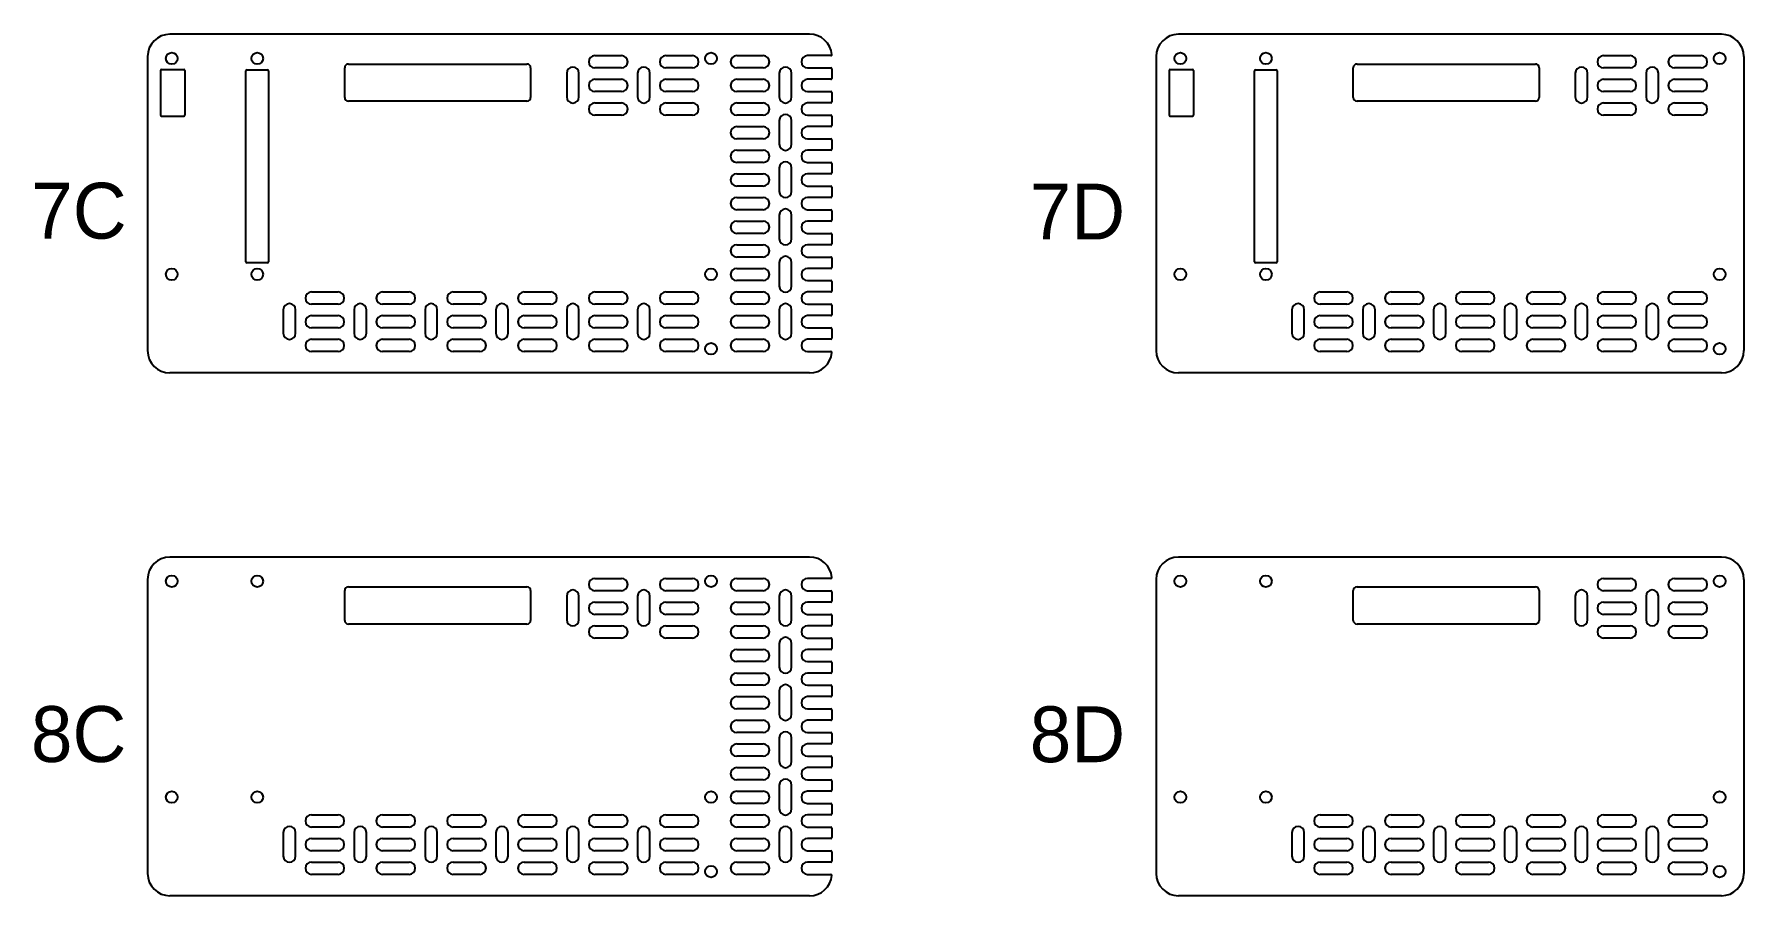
# Model space of a CAD drawing. Extents: x 1 to 1139, y 0 to 794.
# Drawn here: x 679.8 to 1139.5, y 0 to 231.5 of the extents above; entities that cross this region are included whole.
import ezdxf

# ---------------------------------------------------------------- set-up
doc = ezdxf.new("R2010")
doc.units = 0
doc.layers.get('0').update_dxf_attribs({"linetype": 'CONTINUOUS'})

msp = doc.modelspace()

# ---------------------------------------------------------------- linework, layer by layer
for p, q in [((888.27, 231.46), (716.27, 231.46)), ((1133.46, 231.46), (987.46, 231.46)), ((710.27, 225.46), (710.27, 146.46)), ((981.46, 225.46), (981.46, 146.46)), ((736.73, 170.31), (736.73, 221.61)), ((736.98, 221.86), (742.56, 221.86)), ((742.81, 221.61), (742.81, 170.31)), ((1007.92, 170.31), (1007.92, 221.61)), ((1008.17, 221.86), (1013.75, 221.86)), ((1014, 221.61), (1014, 170.31)), ((742.56, 170.06), (736.98, 170.06)), ((1013.75, 170.06), (1008.17, 170.06)), ((888.27, 140.46), (716.27, 140.46)), ((1133.46, 140.46), (987.46, 140.46)), ((888.27, 91), (716.27, 91)), ((1133.46, 91), (987.46, 91)), ((710.27, 85), (710.27, 6)), ((981.46, 85), (981.46, 6)), ((888.27, 0), (716.27, 0)), ((1133.46, 0), (987.46, 0))]:
    msp.add_line(p, q)
at = {"linetype": 'CONTINUOUS'}
for p, q in [((830.57, 225.71), (837.72, 225.71)), ((849.62, 225.71), (856.77, 225.71)), ((868.67, 225.71), (875.82, 225.71)), ((893.99, 225.71), (887.72, 225.71)), ((1101.76, 225.71), (1108.91, 225.71)), ((1120.81, 225.71), (1127.96, 225.71)), ((1139.46, 225.46), (1139.46, 146.46)), ((713.77, 221.71), (713.77, 209.71)), ((714.02, 221.96), (720.02, 221.96)), ((720.27, 221.71), (720.27, 209.71)), ((763.27, 214.46), (763.27, 222.46)), ((764.27, 223.46), (812.27, 223.46)), ((813.27, 222.46), (813.27, 214.46)), ((822.97, 220.96), (822.97, 214.61)), ((826.27, 214.61), (826.27, 220.96)), ((837.72, 222.41), (830.57, 222.41)), ((842.02, 220.96), (842.02, 214.61)), ((845.32, 214.61), (845.32, 220.96)), ((856.77, 222.41), (849.62, 222.41)), ((875.82, 222.41), (868.67, 222.41)), ((880.12, 220.96), (880.12, 214.61)), ((883.42, 214.61), (883.42, 220.96)), ((887.72, 222.41), (894.02, 222.41)), ((894.27, 222.16), (894.27, 219.61)), ((984.96, 221.71), (984.96, 209.71)), ((985.21, 221.96), (991.21, 221.96)), ((991.46, 221.71), (991.46, 209.71)), ((1034.46, 214.46), (1034.46, 222.46)), ((1035.46, 223.46), (1083.46, 223.46)), ((1084.46, 222.46), (1084.46, 214.46)), ((1094.16, 220.96), (1094.16, 214.61)), ((1097.46, 214.61), (1097.46, 220.96)), ((1108.91, 222.41), (1101.76, 222.41)), ((1113.21, 220.96), (1113.21, 214.61)), ((1116.51, 214.61), (1116.51, 220.96)), ((1127.96, 222.41), (1120.81, 222.41)), ((830.57, 219.36), (837.72, 219.36)), ((837.72, 216.06), (830.57, 216.06)), ((849.62, 219.36), (856.77, 219.36)), ((856.77, 216.06), (849.62, 216.06)), ((868.67, 219.36), (875.82, 219.36)), ((875.82, 216.06), (868.67, 216.06)), ((894.02, 219.36), (887.72, 219.36)), ((887.72, 216.06), (894.02, 216.06)), ((1101.76, 219.36), (1108.91, 219.36)), ((1108.91, 216.06), (1101.76, 216.06)), ((1120.81, 219.36), (1127.96, 219.36)), ((1127.96, 216.06), (1120.81, 216.06)), ((812.27, 213.46), (764.27, 213.46)), ((830.57, 213.01), (837.72, 213.01)), ((849.62, 213.01), (856.77, 213.01)), ((868.67, 213.01), (875.82, 213.01)), ((894.02, 213.01), (887.72, 213.01)), ((894.27, 215.81), (894.27, 213.26)), ((1083.46, 213.46), (1035.46, 213.46)), ((1101.76, 213.01), (1108.91, 213.01)), ((1120.81, 213.01), (1127.96, 213.01)), ((714.02, 209.46), (720.02, 209.46)), ((837.72, 209.71), (830.57, 209.71)), ((856.77, 209.71), (849.62, 209.71)), ((875.82, 209.71), (868.67, 209.71)), ((880.12, 208.26), (880.12, 201.91)), ((883.42, 201.91), (883.42, 208.26)), ((887.72, 209.71), (894.02, 209.71)), ((894.27, 209.46), (894.27, 206.91)), ((985.21, 209.46), (991.21, 209.46)), ((1108.91, 209.71), (1101.76, 209.71)), ((1127.96, 209.71), (1120.81, 209.71)), ((868.67, 206.66), (875.82, 206.66)), ((875.82, 203.36), (868.67, 203.36)), ((894.02, 206.66), (887.72, 206.66)), ((887.72, 203.36), (894.02, 203.36)), ((894.27, 203.11), (894.27, 200.56)), ((868.67, 200.31), (875.82, 200.31)), ((894.02, 200.31), (887.72, 200.31)), ((875.82, 197.01), (868.67, 197.01)), ((868.67, 193.96), (875.82, 193.96)), ((880.12, 195.56), (880.12, 189.21)), ((883.42, 189.21), (883.42, 195.56)), ((887.72, 197.01), (894.02, 197.01)), ((894.02, 193.96), (887.72, 193.96)), ((894.27, 196.76), (894.27, 194.21)), ((875.82, 190.66), (868.67, 190.66)), ((887.72, 190.66), (894.02, 190.66)), ((894.27, 190.41), (894.27, 187.86)), ((868.67, 187.61), (875.82, 187.61)), ((875.82, 184.31), (868.67, 184.31)), ((894.02, 187.61), (887.72, 187.61)), ((887.72, 184.31), (894.02, 184.31)), ((894.27, 184.06), (894.27, 181.51)), ((868.67, 181.26), (875.82, 181.26)), ((880.12, 182.86), (880.12, 176.51)), ((883.42, 176.51), (883.42, 182.86)), ((894.02, 181.26), (887.72, 181.26)), ((875.82, 177.96), (868.67, 177.96)), ((868.67, 174.91), (875.82, 174.91)), ((887.72, 177.96), (894.02, 177.96)), ((894.02, 174.91), (887.72, 174.91)), ((894.27, 177.71), (894.27, 175.16)), ((875.82, 171.61), (868.67, 171.61)), ((880.12, 170.16), (880.12, 163.81)), ((883.42, 163.81), (883.42, 170.16)), ((887.72, 171.61), (894.02, 171.61)), ((894.27, 171.36), (894.27, 168.81)), ((868.67, 168.56), (875.82, 168.56)), ((894.02, 168.56), (887.72, 168.56)), ((754.37, 162.21), (761.52, 162.21)), ((773.42, 162.21), (780.57, 162.21)), ((792.47, 162.21), (799.62, 162.21)), ((811.52, 162.21), (818.67, 162.21)), ((830.57, 162.21), (837.72, 162.21)), ((849.62, 162.21), (856.77, 162.21)), ((875.82, 165.26), (868.67, 165.26)), ((868.67, 162.21), (875.82, 162.21)), ((887.72, 165.26), (894.02, 165.26)), ((894.02, 162.21), (887.72, 162.21)), ((894.27, 165.01), (894.27, 162.46)), ((1025.56, 162.21), (1032.71, 162.21)), ((1044.61, 162.21), (1051.76, 162.21)), ((1063.66, 162.21), (1070.81, 162.21)), ((1082.71, 162.21), (1089.86, 162.21)), ((1101.76, 162.21), (1108.91, 162.21)), ((1120.81, 162.21), (1127.96, 162.21)), ((746.77, 157.46), (746.77, 151.11)), ((750.07, 151.11), (750.07, 157.46)), ((761.52, 158.91), (754.37, 158.91)), ((765.82, 157.46), (765.82, 151.11)), ((769.12, 151.11), (769.12, 157.46)), ((780.57, 158.91), (773.42, 158.91)), ((784.87, 157.46), (784.87, 151.11)), ((788.17, 151.11), (788.17, 157.46)), ((799.62, 158.91), (792.47, 158.91)), ((803.92, 157.46), (803.92, 151.11)), ((807.22, 151.11), (807.22, 157.46)), ((818.67, 158.91), (811.52, 158.91)), ((822.97, 157.46), (822.97, 151.11)), ((826.27, 151.11), (826.27, 157.46)), ((837.72, 158.91), (830.57, 158.91)), ((842.02, 157.46), (842.02, 151.11)), ((845.32, 151.11), (845.32, 157.46)), ((856.77, 158.91), (849.62, 158.91)), ((875.82, 158.91), (868.67, 158.91)), ((880.12, 157.46), (880.12, 151.11)), ((883.42, 151.11), (883.42, 157.46)), ((887.72, 158.91), (894.02, 158.91)), ((894.27, 158.66), (894.27, 156.11)), ((1017.96, 157.46), (1017.96, 151.11)), ((1021.26, 151.11), (1021.26, 157.46)), ((1032.71, 158.91), (1025.56, 158.91)), ((1037.01, 157.46), (1037.01, 151.11)), ((1040.31, 151.11), (1040.31, 157.46)), ((1051.76, 158.91), (1044.61, 158.91)), ((1056.06, 157.46), (1056.06, 151.11)), ((1059.36, 151.11), (1059.36, 157.46)), ((1070.81, 158.91), (1063.66, 158.91)), ((1075.11, 157.46), (1075.11, 151.11)), ((1078.41, 151.11), (1078.41, 157.46)), ((1089.86, 158.91), (1082.71, 158.91)), ((1094.16, 157.46), (1094.16, 151.11)), ((1097.46, 151.11), (1097.46, 157.46)), ((1108.91, 158.91), (1101.76, 158.91)), ((1113.21, 157.46), (1113.21, 151.11)), ((1116.51, 151.11), (1116.51, 157.46)), ((1127.96, 158.91), (1120.81, 158.91)), ((754.37, 155.86), (761.52, 155.86)), ((761.52, 152.56), (754.37, 152.56)), ((773.42, 155.86), (780.57, 155.86)), ((780.57, 152.56), (773.42, 152.56)), ((792.47, 155.86), (799.62, 155.86)), ((799.62, 152.56), (792.47, 152.56)), ((811.52, 155.86), (818.67, 155.86)), ((818.67, 152.56), (811.52, 152.56)), ((830.57, 155.86), (837.72, 155.86)), ((837.72, 152.56), (830.57, 152.56)), ((849.62, 155.86), (856.77, 155.86)), ((856.77, 152.56), (849.62, 152.56)), ((868.67, 155.86), (875.82, 155.86)), ((875.82, 152.56), (868.67, 152.56)), ((894.02, 155.86), (887.72, 155.86)), ((887.72, 152.56), (894.02, 152.56)), ((894.27, 152.31), (894.27, 149.76)), ((1025.56, 155.86), (1032.71, 155.86)), ((1032.71, 152.56), (1025.56, 152.56)), ((1044.61, 155.86), (1051.76, 155.86)), ((1051.76, 152.56), (1044.61, 152.56)), ((1063.66, 155.86), (1070.81, 155.86)), ((1070.81, 152.56), (1063.66, 152.56)), ((1082.71, 155.86), (1089.86, 155.86)), ((1089.86, 152.56), (1082.71, 152.56)), ((1101.76, 155.86), (1108.91, 155.86)), ((1108.91, 152.56), (1101.76, 152.56)), ((1120.81, 155.86), (1127.96, 155.86)), ((1127.96, 152.56), (1120.81, 152.56)), ((754.37, 149.51), (761.52, 149.51)), ((773.42, 149.51), (780.57, 149.51)), ((792.47, 149.51), (799.62, 149.51)), ((811.52, 149.51), (818.67, 149.51)), ((830.57, 149.51), (837.72, 149.51)), ((849.62, 149.51), (856.77, 149.51)), ((868.67, 149.51), (875.82, 149.51)), ((894.02, 149.51), (887.72, 149.51)), ((1025.56, 149.51), (1032.71, 149.51)), ((1044.61, 149.51), (1051.76, 149.51)), ((1063.66, 149.51), (1070.81, 149.51)), ((1082.71, 149.51), (1089.86, 149.51)), ((1101.76, 149.51), (1108.91, 149.51)), ((1120.81, 149.51), (1127.96, 149.51)), ((761.52, 146.21), (754.37, 146.21)), ((780.57, 146.21), (773.42, 146.21)), ((799.62, 146.21), (792.47, 146.21)), ((818.67, 146.21), (811.52, 146.21)), ((837.72, 146.21), (830.57, 146.21)), ((856.77, 146.21), (849.62, 146.21)), ((875.82, 146.21), (868.67, 146.21)), ((887.72, 146.21), (893.99, 146.21)), ((1032.71, 146.21), (1025.56, 146.21)), ((1051.76, 146.21), (1044.61, 146.21)), ((1070.81, 146.21), (1063.66, 146.21)), ((1089.86, 146.21), (1082.71, 146.21)), ((1108.91, 146.21), (1101.76, 146.21)), ((1127.96, 146.21), (1120.81, 146.21)), ((764.27, 83), (812.27, 83)), ((830.57, 85.25), (837.72, 85.25)), ((849.62, 85.25), (856.77, 85.25)), ((868.67, 85.25), (875.82, 85.25)), ((893.99, 85.25), (887.72, 85.25)), ((1035.46, 83), (1083.46, 83)), ((1101.76, 85.25), (1108.91, 85.25)), ((1120.81, 85.25), (1127.96, 85.25)), ((1139.46, 85), (1139.46, 6)), ((763.27, 74), (763.27, 82)), ((813.27, 82), (813.27, 74)), ((822.97, 80.5), (822.97, 74.15)), ((826.27, 74.15), (826.27, 80.5)), ((837.72, 81.95), (830.57, 81.95)), ((830.57, 78.9), (837.72, 78.9)), ((842.02, 80.5), (842.02, 74.15)), ((845.32, 74.15), (845.32, 80.5)), ((856.77, 81.95), (849.62, 81.95)), ((849.62, 78.9), (856.77, 78.9)), ((875.82, 81.95), (868.67, 81.95)), ((868.67, 78.9), (875.82, 78.9)), ((880.12, 80.5), (880.12, 74.15)), ((883.42, 74.15), (883.42, 80.5)), ((887.72, 81.95), (894.02, 81.95)), ((894.02, 78.9), (887.72, 78.9)), ((894.27, 81.7), (894.27, 79.15)), ((1034.46, 74), (1034.46, 82)), ((1084.46, 82), (1084.46, 74)), ((1094.16, 80.5), (1094.16, 74.15)), ((1097.46, 74.15), (1097.46, 80.5)), ((1108.91, 81.95), (1101.76, 81.95)), ((1101.76, 78.9), (1108.91, 78.9)), ((1113.21, 80.5), (1113.21, 74.15)), ((1116.51, 74.15), (1116.51, 80.5)), ((1127.96, 81.95), (1120.81, 81.95)), ((1120.81, 78.9), (1127.96, 78.9)), ((837.72, 75.6), (830.57, 75.6)), ((856.77, 75.6), (849.62, 75.6)), ((875.82, 75.6), (868.67, 75.6)), ((887.72, 75.6), (894.02, 75.6)), ((894.27, 75.35), (894.27, 72.8)), ((1108.91, 75.6), (1101.76, 75.6)), ((1127.96, 75.6), (1120.81, 75.6)), ((812.27, 73), (764.27, 73)), ((830.57, 72.55), (837.72, 72.55)), ((837.72, 69.25), (830.57, 69.25)), ((849.62, 72.55), (856.77, 72.55)), ((856.77, 69.25), (849.62, 69.25)), ((868.67, 72.55), (875.82, 72.55)), ((875.82, 69.25), (868.67, 69.25)), ((894.02, 72.55), (887.72, 72.55)), ((887.72, 69.25), (894.02, 69.25)), ((894.27, 69), (894.27, 66.45)), ((1083.46, 73), (1035.46, 73)), ((1101.76, 72.55), (1108.91, 72.55)), ((1108.91, 69.25), (1101.76, 69.25)), ((1120.81, 72.55), (1127.96, 72.55)), ((1127.96, 69.25), (1120.81, 69.25)), ((868.67, 66.2), (875.82, 66.2)), ((880.12, 67.8), (880.12, 61.45)), ((883.42, 61.45), (883.42, 67.8)), ((894.02, 66.2), (887.72, 66.2)), ((875.82, 62.9), (868.67, 62.9)), ((868.67, 59.85), (875.82, 59.85)), ((887.72, 62.9), (894.02, 62.9)), ((894.02, 59.85), (887.72, 59.85)), ((894.27, 62.65), (894.27, 60.1)), ((875.82, 56.55), (868.67, 56.55)), ((887.72, 56.55), (894.02, 56.55)), ((894.27, 56.3), (894.27, 53.75)), ((868.67, 53.5), (875.82, 53.5)), ((880.12, 55.1), (880.12, 48.75)), ((883.42, 48.75), (883.42, 55.1)), ((894.02, 53.5), (887.72, 53.5)), ((875.82, 50.2), (868.67, 50.2)), ((868.67, 47.15), (875.82, 47.15)), ((887.72, 50.2), (894.02, 50.2)), ((894.02, 47.15), (887.72, 47.15)), ((894.27, 49.95), (894.27, 47.4)), ((875.82, 43.85), (868.67, 43.85)), ((880.12, 42.4), (880.12, 36.05)), ((883.42, 36.05), (883.42, 42.4)), ((887.72, 43.85), (894.02, 43.85)), ((894.27, 43.6), (894.27, 41.05)), ((868.67, 40.8), (875.82, 40.8)), ((875.82, 37.5), (868.67, 37.5)), ((894.02, 40.8), (887.72, 40.8)), ((887.72, 37.5), (894.02, 37.5)), ((894.27, 37.25), (894.27, 34.7)), ((868.67, 34.45), (875.82, 34.45)), ((894.02, 34.45), (887.72, 34.45)), ((875.82, 31.15), (868.67, 31.15)), ((868.67, 28.1), (875.82, 28.1)), ((880.12, 29.7), (880.12, 23.35)), ((883.42, 23.35), (883.42, 29.7)), ((887.72, 31.15), (894.02, 31.15)), ((894.02, 28.1), (887.72, 28.1)), ((894.27, 30.9), (894.27, 28.35)), ((875.82, 24.8), (868.67, 24.8)), ((887.72, 24.8), (894.02, 24.8)), ((894.27, 24.55), (894.27, 22)), ((754.37, 21.75), (761.52, 21.75)), ((761.52, 18.45), (754.37, 18.45)), ((773.42, 21.75), (780.57, 21.75)), ((780.57, 18.45), (773.42, 18.45)), ((792.47, 21.75), (799.62, 21.75)), ((799.62, 18.45), (792.47, 18.45)), ((811.52, 21.75), (818.67, 21.75)), ((818.67, 18.45), (811.52, 18.45)), ((830.57, 21.75), (837.72, 21.75)), ((837.72, 18.45), (830.57, 18.45)), ((849.62, 21.75), (856.77, 21.75)), ((856.77, 18.45), (849.62, 18.45)), ((868.67, 21.75), (875.82, 21.75)), ((875.82, 18.45), (868.67, 18.45)), ((894.02, 21.75), (887.72, 21.75)), ((887.72, 18.45), (894.02, 18.45)), ((1025.56, 21.75), (1032.71, 21.75)), ((1032.71, 18.45), (1025.56, 18.45)), ((1044.61, 21.75), (1051.76, 21.75)), ((1051.76, 18.45), (1044.61, 18.45)), ((1063.66, 21.75), (1070.81, 21.75)), ((1070.81, 18.45), (1063.66, 18.45)), ((1082.71, 21.75), (1089.86, 21.75)), ((1089.86, 18.45), (1082.71, 18.45)), ((1101.76, 21.75), (1108.91, 21.75)), ((1108.91, 18.45), (1101.76, 18.45)), ((1120.81, 21.75), (1127.96, 21.75)), ((1127.96, 18.45), (1120.81, 18.45)), ((746.77, 17), (746.77, 10.65)), ((750.07, 10.65), (750.07, 17)), ((754.37, 15.4), (761.52, 15.4)), ((765.82, 17), (765.82, 10.65)), ((769.12, 10.65), (769.12, 17)), ((773.42, 15.4), (780.57, 15.4)), ((784.87, 17), (784.87, 10.65)), ((788.17, 10.65), (788.17, 17)), ((792.47, 15.4), (799.62, 15.4)), ((803.92, 17), (803.92, 10.65)), ((807.22, 10.65), (807.22, 17)), ((811.52, 15.4), (818.67, 15.4)), ((822.97, 17), (822.97, 10.65)), ((826.27, 10.65), (826.27, 17)), ((830.57, 15.4), (837.72, 15.4)), ((842.02, 17), (842.02, 10.65)), ((845.32, 10.65), (845.32, 17)), ((849.62, 15.4), (856.77, 15.4)), ((868.67, 15.4), (875.82, 15.4)), ((880.12, 17), (880.12, 10.65)), ((883.42, 10.65), (883.42, 17)), ((894.02, 15.4), (887.72, 15.4)), ((894.27, 18.2), (894.27, 15.65)), ((1017.96, 17), (1017.96, 10.65)), ((1021.26, 10.65), (1021.26, 17)), ((1025.56, 15.4), (1032.71, 15.4)), ((1037.01, 17), (1037.01, 10.65)), ((1040.31, 10.65), (1040.31, 17)), ((1044.61, 15.4), (1051.76, 15.4)), ((1056.06, 17), (1056.06, 10.65)), ((1059.36, 10.65), (1059.36, 17)), ((1063.66, 15.4), (1070.81, 15.4)), ((1075.11, 17), (1075.11, 10.65)), ((1078.41, 10.65), (1078.41, 17)), ((1082.71, 15.4), (1089.86, 15.4)), ((1094.16, 17), (1094.16, 10.65)), ((1097.46, 10.65), (1097.46, 17)), ((1101.76, 15.4), (1108.91, 15.4)), ((1113.21, 17), (1113.21, 10.65)), ((1116.51, 10.65), (1116.51, 17)), ((1120.81, 15.4), (1127.96, 15.4)), ((761.52, 12.1), (754.37, 12.1)), ((780.57, 12.1), (773.42, 12.1)), ((799.62, 12.1), (792.47, 12.1)), ((818.67, 12.1), (811.52, 12.1)), ((837.72, 12.1), (830.57, 12.1)), ((856.77, 12.1), (849.62, 12.1)), ((875.82, 12.1), (868.67, 12.1)), ((887.72, 12.1), (894.02, 12.1)), ((894.27, 11.85), (894.27, 9.3)), ((1032.71, 12.1), (1025.56, 12.1)), ((1051.76, 12.1), (1044.61, 12.1)), ((1070.81, 12.1), (1063.66, 12.1)), ((1089.86, 12.1), (1082.71, 12.1)), ((1108.91, 12.1), (1101.76, 12.1)), ((1127.96, 12.1), (1120.81, 12.1)), ((754.37, 9.05), (761.52, 9.05)), ((761.52, 5.75), (754.37, 5.75)), ((773.42, 9.05), (780.57, 9.05)), ((780.57, 5.75), (773.42, 5.75)), ((792.47, 9.05), (799.62, 9.05)), ((799.62, 5.75), (792.47, 5.75)), ((811.52, 9.05), (818.67, 9.05)), ((818.67, 5.75), (811.52, 5.75)), ((830.57, 9.05), (837.72, 9.05)), ((837.72, 5.75), (830.57, 5.75)), ((849.62, 9.05), (856.77, 9.05)), ((856.77, 5.75), (849.62, 5.75)), ((868.67, 9.05), (875.82, 9.05)), ((875.82, 5.75), (868.67, 5.75)), ((894.02, 9.05), (887.72, 9.05)), ((887.72, 5.75), (893.99, 5.75)), ((1025.56, 9.05), (1032.71, 9.05)), ((1032.71, 5.75), (1025.56, 5.75)), ((1044.61, 9.05), (1051.76, 9.05)), ((1051.76, 5.75), (1044.61, 5.75)), ((1063.66, 9.05), (1070.81, 9.05)), ((1070.81, 5.75), (1063.66, 5.75)), ((1082.71, 9.05), (1089.86, 9.05)), ((1089.86, 5.75), (1082.71, 5.75)), ((1101.76, 9.05), (1108.91, 9.05)), ((1108.91, 5.75), (1101.76, 5.75)), ((1120.81, 9.05), (1127.96, 9.05)), ((1127.96, 5.75), (1120.81, 5.75))]:
    msp.add_line(p, q, dxfattribs=at)
for centre in [(716.77, 224.96), (861.77, 224.96), (987.96, 224.96), (1132.96, 224.96), (716.77, 166.96), (739.77, 166.96), (861.77, 166.96), (987.96, 166.96), (1010.96, 166.96), (1132.96, 166.96), (861.77, 146.96), (1132.96, 146.96), (716.77, 84.5), (861.77, 84.5), (987.96, 84.5), (1132.96, 84.5), (716.77, 26.5), (739.77, 26.5), (861.77, 26.5), (987.96, 26.5), (1010.96, 26.5), (1132.96, 26.5), (861.77, 6.5), (1132.96, 6.5)]:
    msp.add_circle(centre, 1.57, dxfattribs=at)
for centre in [(739.77, 224.96), (1010.96, 224.96), (739.77, 84.5), (1010.96, 84.5)]:
    msp.add_circle(centre, 1.57)
for centre, radius, start, end in [((716.27, 225.46), 6, 90, 180), ((987.46, 225.46), 6, 90, 180), ((736.98, 221.61), 0.25, 90, 180), ((742.56, 221.61), 0.25, 0, 90), ((1008.17, 221.61), 0.25, 90, 180), ((1013.75, 221.61), 0.25, 0, 90), ((736.98, 170.31), 0.25, 180, 270), ((742.56, 170.31), 0.25, 270, 0), ((1008.17, 170.31), 0.25, 180, 270), ((1013.75, 170.31), 0.25, 270, 0), ((716.27, 146.46), 6, 180, 270), ((987.46, 146.46), 6, 180, 270), ((716.27, 85), 6, 90, 180), ((987.46, 85), 6, 90, 180), ((716.27, 6), 6, 180, 270), ((987.46, 6), 6, 180, 270)]:
    msp.add_arc(centre, radius, start, end)
for centre, radius, start, end in [((888.27, 225.46), 6, 4.9885, 90), ((1133.46, 225.46), 6, 0, 90), ((830.57, 224.06), 1.65, 90, 270), ((837.72, 224.06), 1.65, 270, 90), ((849.62, 224.06), 1.65, 90, 270), ((856.77, 224.06), 1.65, 270, 90), ((868.67, 224.06), 1.65, 90, 270), ((875.82, 224.06), 1.65, 270, 90), ((887.72, 224.06), 1.65, 90, 270), ((893.99, 225.96), 0.25, 270, 4.9885), ((1101.76, 224.06), 1.65, 90, 270), ((1108.91, 224.06), 1.65, 270, 90), ((1120.81, 224.06), 1.65, 90, 270), ((1127.96, 224.06), 1.65, 270, 90), ((714.02, 221.71), 0.25, 90, 180), ((720.02, 221.71), 0.25, 0, 90), ((764.27, 222.46), 1, 90, 180), ((812.27, 222.46), 1, 0, 90), ((824.62, 220.96), 1.65, 0, 180), ((843.67, 220.96), 1.65, 0, 180), ((881.77, 220.96), 1.65, 0, 180), ((894.02, 222.16), 0.25, 0, 90), ((985.21, 221.71), 0.25, 90, 180), ((991.21, 221.71), 0.25, 0, 90), ((1035.46, 222.46), 1, 90, 180), ((1083.46, 222.46), 1, 0, 90), ((1095.81, 220.96), 1.65, 0, 180), ((1114.86, 220.96), 1.65, 0, 180), ((830.57, 217.71), 1.65, 90, 270), ((837.72, 217.71), 1.65, 270, 90), ((849.62, 217.71), 1.65, 90, 270), ((856.77, 217.71), 1.65, 270, 90), ((868.67, 217.71), 1.65, 90, 270), ((875.82, 217.71), 1.65, 270, 90), ((887.72, 217.71), 1.65, 90, 270), ((894.02, 219.61), 0.25, 270, 0), ((894.02, 215.81), 0.25, 0, 90), ((1101.76, 217.71), 1.65, 90, 270), ((1108.91, 217.71), 1.65, 270, 90), ((1120.81, 217.71), 1.65, 90, 270), ((1127.96, 217.71), 1.65, 270, 90), ((764.27, 214.46), 1, 180, 270), ((812.27, 214.46), 1, 270, 0), ((824.62, 214.61), 1.65, 180, 0), ((830.57, 211.36), 1.65, 90, 270), ((837.72, 211.36), 1.65, 270, 90), ((843.67, 214.61), 1.65, 180, 0), ((849.62, 211.36), 1.65, 90, 270), ((856.77, 211.36), 1.65, 270, 90), ((868.67, 211.36), 1.65, 90, 270), ((875.82, 211.36), 1.65, 270, 90), ((881.77, 214.61), 1.65, 180, 0), ((887.72, 211.36), 1.65, 90, 270), ((894.02, 213.26), 0.25, 270, 0), ((1035.46, 214.46), 1, 180, 270), ((1083.46, 214.46), 1, 270, 0), ((1095.81, 214.61), 1.65, 180, 0), ((1101.76, 211.36), 1.65, 90, 270), ((1108.91, 211.36), 1.65, 270, 90), ((1114.86, 214.61), 1.65, 180, 0), ((1120.81, 211.36), 1.65, 90, 270), ((1127.96, 211.36), 1.65, 270, 90), ((714.02, 209.71), 0.25, 180, 270), ((720.02, 209.71), 0.25, 270, 0), ((881.77, 208.26), 1.65, 0, 180), ((894.02, 209.46), 0.25, 0, 90), ((894.02, 206.91), 0.25, 270, 0), ((985.21, 209.71), 0.25, 180, 270), ((991.21, 209.71), 0.25, 270, 0), ((868.67, 205.01), 1.65, 90, 270), ((875.82, 205.01), 1.65, 270, 90), ((887.72, 205.01), 1.65, 90, 270), ((894.02, 203.11), 0.25, 0, 90), ((868.67, 198.66), 1.65, 90, 270), ((875.82, 198.66), 1.65, 270, 90), ((881.77, 201.91), 1.65, 180, 0), ((887.72, 198.66), 1.65, 90, 270), ((894.02, 200.56), 0.25, 270, 0), ((868.67, 192.31), 1.65, 90, 270), ((875.82, 192.31), 1.65, 270, 90), ((881.77, 195.56), 1.65, 0, 180), ((887.72, 192.31), 1.65, 90, 270), ((894.02, 196.76), 0.25, 0, 90), ((894.02, 194.21), 0.25, 270, 0), ((881.77, 189.21), 1.65, 180, 0), ((894.02, 190.41), 0.25, 0, 90), ((868.67, 185.96), 1.65, 90, 270), ((875.82, 185.96), 1.65, 270, 90), ((881.77, 182.86), 1.65, 0, 180), ((887.72, 185.96), 1.65, 90, 270), ((894.02, 187.86), 0.25, 270, 0), ((894.02, 184.06), 0.25, 0, 90), ((868.67, 179.61), 1.65, 90, 270), ((875.82, 179.61), 1.65, 270, 90), ((887.72, 179.61), 1.65, 90, 270), ((894.02, 181.51), 0.25, 270, 0), ((868.67, 173.26), 1.65, 90, 270), ((875.82, 173.26), 1.65, 270, 90), ((881.77, 176.51), 1.65, 180, 0), ((887.72, 173.26), 1.65, 90, 270), ((894.02, 177.71), 0.25, 0, 90), ((894.02, 175.16), 0.25, 270, 0), ((881.77, 170.16), 1.65, 0, 180), ((894.02, 171.36), 0.25, 0, 90), ((868.67, 166.91), 1.65, 90, 270), ((875.82, 166.91), 1.65, 270, 90), ((887.72, 166.91), 1.65, 90, 270), ((894.02, 168.81), 0.25, 270, 0), ((754.37, 160.56), 1.65, 90, 270), ((761.52, 160.56), 1.65, 270, 90), ((773.42, 160.56), 1.65, 90, 270), ((780.57, 160.56), 1.65, 270, 90), ((792.47, 160.56), 1.65, 90, 270), ((799.62, 160.56), 1.65, 270, 90), ((811.52, 160.56), 1.65, 90, 270), ((818.67, 160.56), 1.65, 270, 90), ((830.57, 160.56), 1.65, 90, 270), ((837.72, 160.56), 1.65, 270, 90), ((849.62, 160.56), 1.65, 90, 270), ((856.77, 160.56), 1.65, 270, 90), ((868.67, 160.56), 1.65, 90, 270), ((875.82, 160.56), 1.65, 270, 90), ((881.77, 163.81), 1.65, 180, 0), ((887.72, 160.56), 1.65, 90, 270), ((894.02, 165.01), 0.25, 0, 90), ((894.02, 162.46), 0.25, 270, 0), ((1025.56, 160.56), 1.65, 90, 270), ((1032.71, 160.56), 1.65, 270, 90), ((1044.61, 160.56), 1.65, 90, 270), ((1051.76, 160.56), 1.65, 270, 90), ((1063.66, 160.56), 1.65, 90, 270), ((1070.81, 160.56), 1.65, 270, 90), ((1082.71, 160.56), 1.65, 90, 270), ((1089.86, 160.56), 1.65, 270, 90), ((1101.76, 160.56), 1.65, 90, 270), ((1108.91, 160.56), 1.65, 270, 90), ((1120.81, 160.56), 1.65, 90, 270), ((1127.96, 160.56), 1.65, 270, 90), ((748.42, 157.46), 1.65, 0, 180), ((767.47, 157.46), 1.65, 0, 180), ((786.52, 157.46), 1.65, 0, 180), ((805.57, 157.46), 1.65, 0, 180), ((824.62, 157.46), 1.65, 0, 180), ((843.67, 157.46), 1.65, 0, 180), ((881.77, 157.46), 1.65, 0, 180), ((894.02, 158.66), 0.25, 0, 90), ((1019.61, 157.46), 1.65, 0, 180), ((1038.66, 157.46), 1.65, 0, 180), ((1057.71, 157.46), 1.65, 0, 180), ((1076.76, 157.46), 1.65, 0, 180), ((1095.81, 157.46), 1.65, 0, 180), ((1114.86, 157.46), 1.65, 0, 180), ((754.37, 154.21), 1.65, 90, 270), ((761.52, 154.21), 1.65, 270, 90), ((773.42, 154.21), 1.65, 90, 270), ((780.57, 154.21), 1.65, 270, 90), ((792.47, 154.21), 1.65, 90, 270), ((799.62, 154.21), 1.65, 270, 90), ((811.52, 154.21), 1.65, 90, 270), ((818.67, 154.21), 1.65, 270, 90), ((830.57, 154.21), 1.65, 90, 270), ((837.72, 154.21), 1.65, 270, 90), ((849.62, 154.21), 1.65, 90, 270), ((856.77, 154.21), 1.65, 270, 90), ((868.67, 154.21), 1.65, 90, 270), ((875.82, 154.21), 1.65, 270, 90), ((887.72, 154.21), 1.65, 90, 270), ((894.02, 156.11), 0.25, 270, 0), ((894.02, 152.31), 0.25, 0, 90), ((1025.56, 154.21), 1.65, 90, 270), ((1032.71, 154.21), 1.65, 270, 90), ((1044.61, 154.21), 1.65, 90, 270), ((1051.76, 154.21), 1.65, 270, 90), ((1063.66, 154.21), 1.65, 90, 270), ((1070.81, 154.21), 1.65, 270, 90), ((1082.71, 154.21), 1.65, 90, 270), ((1089.86, 154.21), 1.65, 270, 90), ((1101.76, 154.21), 1.65, 90, 270), ((1108.91, 154.21), 1.65, 270, 90), ((1120.81, 154.21), 1.65, 90, 270), ((1127.96, 154.21), 1.65, 270, 90), ((748.42, 151.11), 1.65, 180, 0), ((754.37, 147.86), 1.65, 90, 270), ((761.52, 147.86), 1.65, 270, 90), ((767.47, 151.11), 1.65, 180, 0), ((773.42, 147.86), 1.65, 90, 270), ((780.57, 147.86), 1.65, 270, 90), ((786.52, 151.11), 1.65, 180, 0), ((792.47, 147.86), 1.65, 90, 270), ((799.62, 147.86), 1.65, 270, 90), ((805.57, 151.11), 1.65, 180, 0), ((811.52, 147.86), 1.65, 90, 270), ((818.67, 147.86), 1.65, 270, 90), ((824.62, 151.11), 1.65, 180, 0), ((830.57, 147.86), 1.65, 90, 270), ((837.72, 147.86), 1.65, 270, 90), ((843.67, 151.11), 1.65, 180, 0), ((849.62, 147.86), 1.65, 90, 270), ((856.77, 147.86), 1.65, 270, 90), ((868.67, 147.86), 1.65, 90, 270), ((875.82, 147.86), 1.65, 270, 90), ((881.77, 151.11), 1.65, 180, 0), ((887.72, 147.86), 1.65, 90, 270), ((894.02, 149.76), 0.25, 270, 0), ((1019.61, 151.11), 1.65, 180, 0), ((1025.56, 147.86), 1.65, 90, 270), ((1032.71, 147.86), 1.65, 270, 90), ((1038.66, 151.11), 1.65, 180, 0), ((1044.61, 147.86), 1.65, 90, 270), ((1051.76, 147.86), 1.65, 270, 90), ((1057.71, 151.11), 1.65, 180, 0), ((1063.66, 147.86), 1.65, 90, 270), ((1070.81, 147.86), 1.65, 270, 90), ((1076.76, 151.11), 1.65, 180, 0), ((1082.71, 147.86), 1.65, 90, 270), ((1089.86, 147.86), 1.65, 270, 90), ((1095.81, 151.11), 1.65, 180, 0), ((1101.76, 147.86), 1.65, 90, 270), ((1108.91, 147.86), 1.65, 270, 90), ((1114.86, 151.11), 1.65, 180, 0), ((1120.81, 147.86), 1.65, 90, 270), ((1127.96, 147.86), 1.65, 270, 90), ((888.27, 146.46), 6, 270, 355.0115), ((893.99, 145.96), 0.25, 355.0115, 90), ((1133.46, 146.46), 6, 270, 0), ((888.27, 85), 6, 4.9885, 90), ((1133.46, 85), 6, 0, 90), ((764.27, 82), 1, 90, 180), ((812.27, 82), 1, 0, 90), ((830.57, 83.6), 1.65, 90, 270), ((837.72, 83.6), 1.65, 270, 90), ((849.62, 83.6), 1.65, 90, 270), ((856.77, 83.6), 1.65, 270, 90), ((868.67, 83.6), 1.65, 90, 270), ((875.82, 83.6), 1.65, 270, 90), ((887.72, 83.6), 1.65, 90, 270), ((893.99, 85.5), 0.25, 270, 4.9885), ((1035.46, 82), 1, 90, 180), ((1083.46, 82), 1, 0, 90), ((1101.76, 83.6), 1.65, 90, 270), ((1108.91, 83.6), 1.65, 270, 90), ((1120.81, 83.6), 1.65, 90, 270), ((1127.96, 83.6), 1.65, 270, 90), ((824.62, 80.5), 1.65, 0, 180), ((830.57, 77.25), 1.65, 90, 270), ((837.72, 77.25), 1.65, 270, 90), ((843.67, 80.5), 1.65, 0, 180), ((849.62, 77.25), 1.65, 90, 270), ((856.77, 77.25), 1.65, 270, 90), ((868.67, 77.25), 1.65, 90, 270), ((875.82, 77.25), 1.65, 270, 90), ((881.77, 80.5), 1.65, 0, 180), ((887.72, 77.25), 1.65, 90, 270), ((894.02, 81.7), 0.25, 0, 90), ((894.02, 79.15), 0.25, 270, 0), ((1095.81, 80.5), 1.65, 0, 180), ((1101.76, 77.25), 1.65, 90, 270), ((1108.91, 77.25), 1.65, 270, 90), ((1114.86, 80.5), 1.65, 0, 180), ((1120.81, 77.25), 1.65, 90, 270), ((1127.96, 77.25), 1.65, 270, 90), ((764.27, 74), 1, 180, 270), ((812.27, 74), 1, 270, 0), ((824.62, 74.15), 1.65, 180, 0), ((843.67, 74.15), 1.65, 180, 0), ((881.77, 74.15), 1.65, 180, 0), ((894.02, 75.35), 0.25, 0, 90), ((1035.46, 74), 1, 180, 270), ((1083.46, 74), 1, 270, 0), ((1095.81, 74.15), 1.65, 180, 0), ((1114.86, 74.15), 1.65, 180, 0), ((830.57, 70.9), 1.65, 90, 270), ((837.72, 70.9), 1.65, 270, 90), ((849.62, 70.9), 1.65, 90, 270), ((856.77, 70.9), 1.65, 270, 90), ((868.67, 70.9), 1.65, 90, 270), ((875.82, 70.9), 1.65, 270, 90), ((881.77, 67.8), 1.65, 0, 180), ((887.72, 70.9), 1.65, 90, 270), ((894.02, 72.8), 0.25, 270, 0), ((894.02, 69), 0.25, 0, 90), ((1101.76, 70.9), 1.65, 90, 270), ((1108.91, 70.9), 1.65, 270, 90), ((1120.81, 70.9), 1.65, 90, 270), ((1127.96, 70.9), 1.65, 270, 90), ((868.67, 64.55), 1.65, 90, 270), ((875.82, 64.55), 1.65, 270, 90), ((887.72, 64.55), 1.65, 90, 270), ((894.02, 66.45), 0.25, 270, 0), ((868.67, 58.2), 1.65, 90, 270), ((875.82, 58.2), 1.65, 270, 90), ((881.77, 61.45), 1.65, 180, 0), ((887.72, 58.2), 1.65, 90, 270), ((894.02, 62.65), 0.25, 0, 90), ((894.02, 60.1), 0.25, 270, 0), ((881.77, 55.1), 1.65, 0, 180), ((894.02, 56.3), 0.25, 0, 90), ((868.67, 51.85), 1.65, 90, 270), ((875.82, 51.85), 1.65, 270, 90), ((887.72, 51.85), 1.65, 90, 270), ((894.02, 53.75), 0.25, 270, 0), ((868.67, 45.5), 1.65, 90, 270), ((875.82, 45.5), 1.65, 270, 90), ((881.77, 48.75), 1.65, 180, 0), ((887.72, 45.5), 1.65, 90, 270), ((894.02, 49.95), 0.25, 0, 90), ((894.02, 47.4), 0.25, 270, 0), ((881.77, 42.4), 1.65, 0, 180), ((894.02, 43.6), 0.25, 0, 90), ((868.67, 39.15), 1.65, 90, 270), ((875.82, 39.15), 1.65, 270, 90), ((887.72, 39.15), 1.65, 90, 270), ((894.02, 41.05), 0.25, 270, 0), ((894.02, 37.25), 0.25, 0, 90), ((868.67, 32.8), 1.65, 90, 270), ((875.82, 32.8), 1.65, 270, 90), ((881.77, 36.05), 1.65, 180, 0), ((887.72, 32.8), 1.65, 90, 270), ((894.02, 34.7), 0.25, 270, 0), ((868.67, 26.45), 1.65, 90, 270), ((875.82, 26.45), 1.65, 270, 90), ((881.77, 29.7), 1.65, 0, 180), ((887.72, 26.45), 1.65, 90, 270), ((894.02, 30.9), 0.25, 0, 90), ((894.02, 28.35), 0.25, 270, 0), ((881.77, 23.35), 1.65, 180, 0), ((894.02, 24.55), 0.25, 0, 90), ((748.42, 17), 1.65, 0, 180), ((754.37, 20.1), 1.65, 90, 270), ((761.52, 20.1), 1.65, 270, 90), ((767.47, 17), 1.65, 0, 180), ((773.42, 20.1), 1.65, 90, 270), ((780.57, 20.1), 1.65, 270, 90), ((786.52, 17), 1.65, 0, 180), ((792.47, 20.1), 1.65, 90, 270), ((799.62, 20.1), 1.65, 270, 90), ((805.57, 17), 1.65, 0, 180), ((811.52, 20.1), 1.65, 90, 270), ((818.67, 20.1), 1.65, 270, 90), ((824.62, 17), 1.65, 0, 180), ((830.57, 20.1), 1.65, 90, 270), ((837.72, 20.1), 1.65, 270, 90), ((843.67, 17), 1.65, 0, 180), ((849.62, 20.1), 1.65, 90, 270), ((856.77, 20.1), 1.65, 270, 90), ((868.67, 20.1), 1.65, 90, 270), ((875.82, 20.1), 1.65, 270, 90), ((881.77, 17), 1.65, 0, 180), ((887.72, 20.1), 1.65, 90, 270), ((894.02, 22), 0.25, 270, 0), ((894.02, 18.2), 0.25, 0, 90), ((1019.61, 17), 1.65, 0, 180), ((1025.56, 20.1), 1.65, 90, 270), ((1032.71, 20.1), 1.65, 270, 90), ((1038.66, 17), 1.65, 0, 180), ((1044.61, 20.1), 1.65, 90, 270), ((1051.76, 20.1), 1.65, 270, 90), ((1057.71, 17), 1.65, 0, 180), ((1063.66, 20.1), 1.65, 90, 270), ((1070.81, 20.1), 1.65, 270, 90), ((1076.76, 17), 1.65, 0, 180), ((1082.71, 20.1), 1.65, 90, 270), ((1089.86, 20.1), 1.65, 270, 90), ((1095.81, 17), 1.65, 0, 180), ((1101.76, 20.1), 1.65, 90, 270), ((1108.91, 20.1), 1.65, 270, 90), ((1114.86, 17), 1.65, 0, 180), ((1120.81, 20.1), 1.65, 90, 270), ((1127.96, 20.1), 1.65, 270, 90), ((754.37, 13.75), 1.65, 90, 270), ((761.52, 13.75), 1.65, 270, 90), ((773.42, 13.75), 1.65, 90, 270), ((780.57, 13.75), 1.65, 270, 90), ((792.47, 13.75), 1.65, 90, 270), ((799.62, 13.75), 1.65, 270, 90), ((811.52, 13.75), 1.65, 90, 270), ((818.67, 13.75), 1.65, 270, 90), ((830.57, 13.75), 1.65, 90, 270), ((837.72, 13.75), 1.65, 270, 90), ((849.62, 13.75), 1.65, 90, 270), ((856.77, 13.75), 1.65, 270, 90), ((868.67, 13.75), 1.65, 90, 270), ((875.82, 13.75), 1.65, 270, 90), ((887.72, 13.75), 1.65, 90, 270), ((894.02, 15.65), 0.25, 270, 0), ((1025.56, 13.75), 1.65, 90, 270), ((1032.71, 13.75), 1.65, 270, 90), ((1044.61, 13.75), 1.65, 90, 270), ((1051.76, 13.75), 1.65, 270, 90), ((1063.66, 13.75), 1.65, 90, 270), ((1070.81, 13.75), 1.65, 270, 90), ((1082.71, 13.75), 1.65, 90, 270), ((1089.86, 13.75), 1.65, 270, 90), ((1101.76, 13.75), 1.65, 90, 270), ((1108.91, 13.75), 1.65, 270, 90), ((1120.81, 13.75), 1.65, 90, 270), ((1127.96, 13.75), 1.65, 270, 90), ((748.42, 10.65), 1.65, 180, 0), ((767.47, 10.65), 1.65, 180, 0), ((786.52, 10.65), 1.65, 180, 0), ((805.57, 10.65), 1.65, 180, 0), ((824.62, 10.65), 1.65, 180, 0), ((843.67, 10.65), 1.65, 180, 0), ((881.77, 10.65), 1.65, 180, 0), ((894.02, 11.85), 0.25, 0, 90), ((894.02, 9.3), 0.25, 270, 0), ((1019.61, 10.65), 1.65, 180, 0), ((1038.66, 10.65), 1.65, 180, 0), ((1057.71, 10.65), 1.65, 180, 0), ((1076.76, 10.65), 1.65, 180, 0), ((1095.81, 10.65), 1.65, 180, 0), ((1114.86, 10.65), 1.65, 180, 0), ((754.37, 7.4), 1.65, 90, 270), ((761.52, 7.4), 1.65, 270, 90), ((773.42, 7.4), 1.65, 90, 270), ((780.57, 7.4), 1.65, 270, 90), ((792.47, 7.4), 1.65, 90, 270), ((799.62, 7.4), 1.65, 270, 90), ((811.52, 7.4), 1.65, 90, 270), ((818.67, 7.4), 1.65, 270, 90), ((830.57, 7.4), 1.65, 90, 270), ((837.72, 7.4), 1.65, 270, 90), ((849.62, 7.4), 1.65, 90, 270), ((856.77, 7.4), 1.65, 270, 90), ((868.67, 7.4), 1.65, 90, 270), ((875.82, 7.4), 1.65, 270, 90), ((887.72, 7.4), 1.65, 90, 270), ((888.27, 6), 6, 270, 355.0115), ((893.99, 5.5), 0.25, 355.0115, 90), ((1025.56, 7.4), 1.65, 90, 270), ((1032.71, 7.4), 1.65, 270, 90), ((1044.61, 7.4), 1.65, 90, 270), ((1051.76, 7.4), 1.65, 270, 90), ((1063.66, 7.4), 1.65, 90, 270), ((1070.81, 7.4), 1.65, 270, 90), ((1082.71, 7.4), 1.65, 90, 270), ((1089.86, 7.4), 1.65, 270, 90), ((1101.76, 7.4), 1.65, 90, 270), ((1108.91, 7.4), 1.65, 270, 90), ((1120.81, 7.4), 1.65, 90, 270), ((1127.96, 7.4), 1.65, 270, 90), ((1133.46, 6), 6, 270, 0)]:
    msp.add_arc(centre, radius, start, end, dxfattribs=at)

# ---------------------------------------------------------------- texts
for s, p in [('7C', (679, 176.55)), ('7D', (947.47, 176.32)), ('8C', (678.92, 35.95)), ('8D', (947.47, 35.89))]:
    msp.add_text(s, height=15, dxfattribs=at).set_placement(p)

doc.saveas('drawing.dxf')
